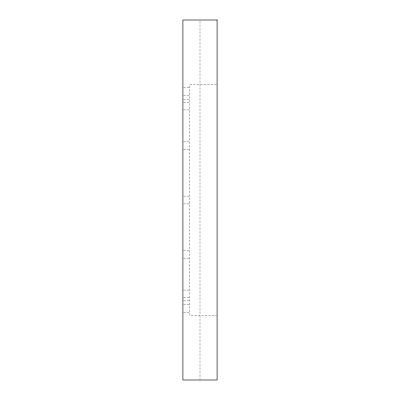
<?xml version="1.0" encoding="UTF-8"?>
<svg xmlns="http://www.w3.org/2000/svg" width="400" height="400" viewBox="0 0 400 400"><rect width="100%" height="100%" fill="white"/><g stroke="black" fill="none" stroke-linecap="round" stroke-linejoin="round"><path stroke-width="0.3" stroke-dasharray="2 1.5" d="M216.46 84.68L189.625 84.68L189.625 315.32L216.46 315.32M183.525 87.605L189.625 87.605M183.525 95.415L189.625 95.415M183.525 99.72L189.625 99.72M183.525 102.175L189.625 102.175M183.525 109.92L189.625 109.92M183.525 141.885L189.625 141.885M183.525 149.63L189.625 149.63M183.525 196.095L189.625 196.095M183.525 203.905L189.625 203.905M183.525 250.37L189.625 250.37M183.525 258.115L189.625 258.115M183.525 290.08L189.625 290.08M183.525 297.825L189.625 297.825M183.525 300.28L189.625 300.28M183.525 304.585L189.625 304.585M183.525 312.395L189.625 312.395M200 21.25L200 379.375"/><path stroke-width="0.6" d="M217.085 20L182.915 20L182.915 380L217.085 380L217.085 20"/></g></svg>
